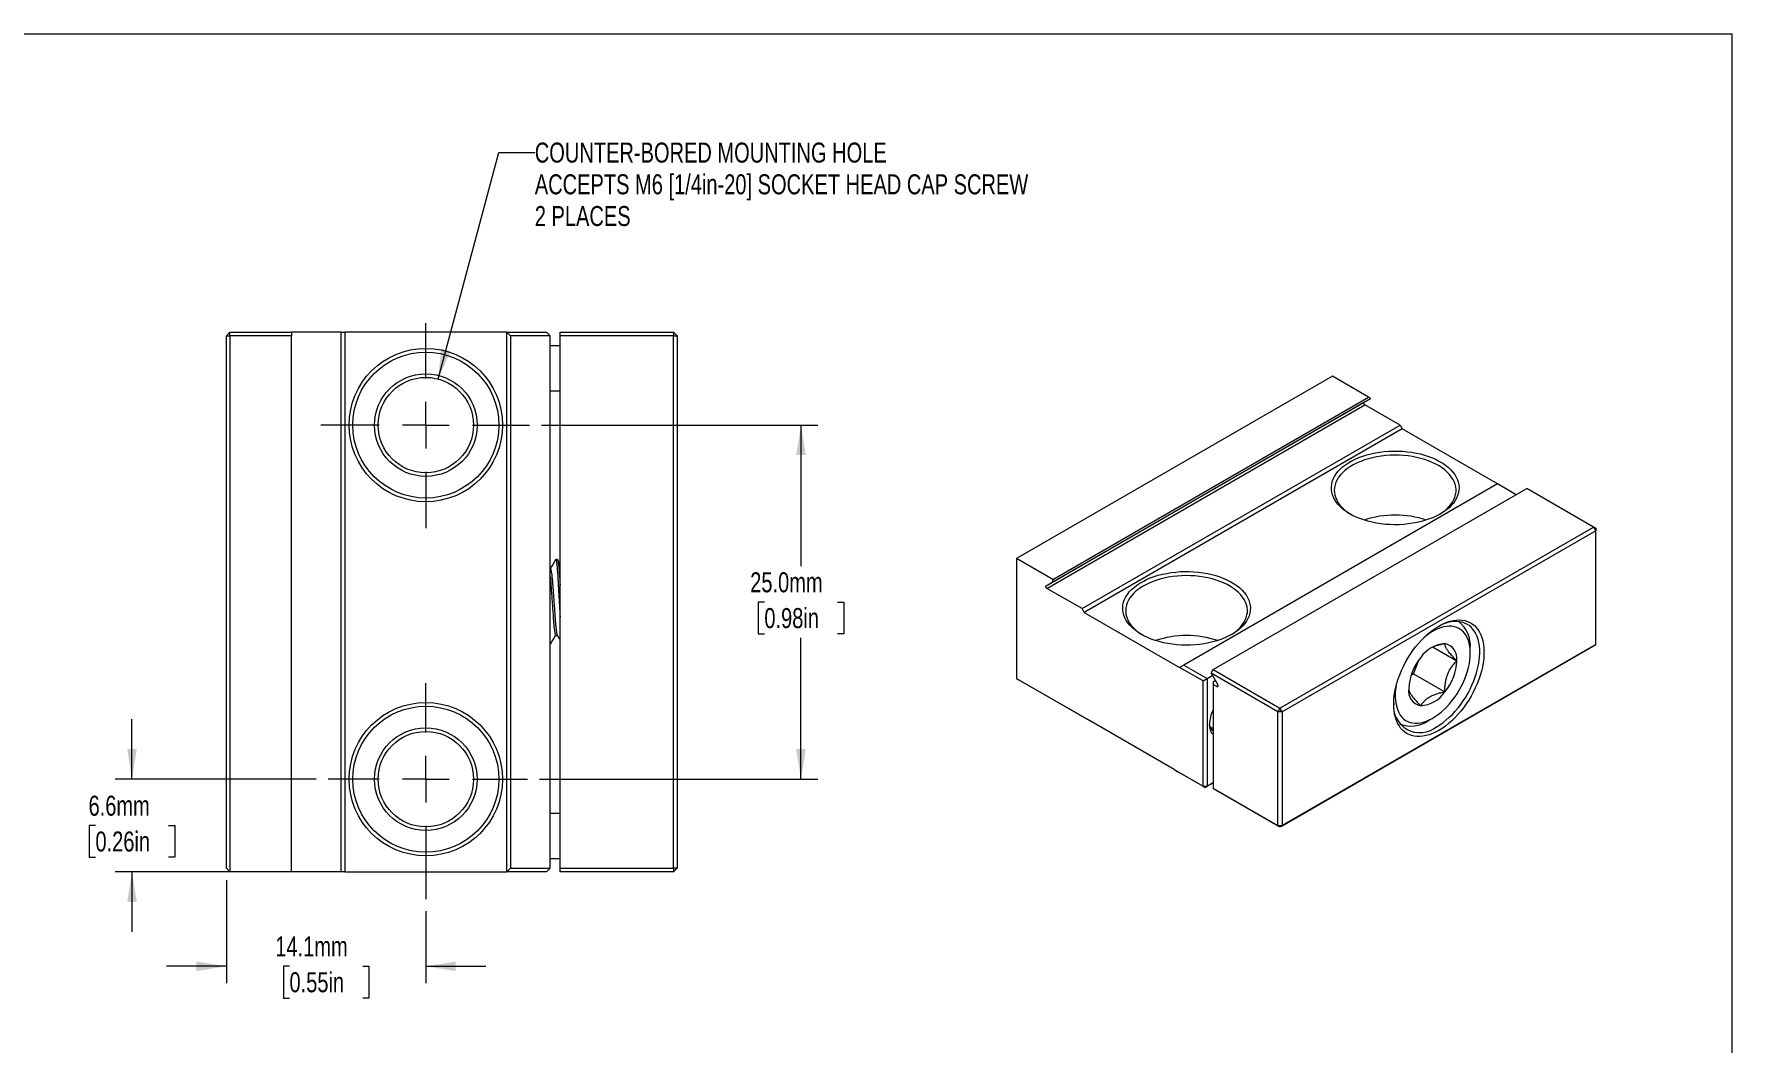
# Model space of a CAD drawing. Header units: millimetres. Extents: x 2 to 278, y 1 to 215.
# Drawn here: x 98.2 to 278, y 107.8 to 214.6 of the extents above; entities that cross this region are included whole.
import ezdxf

# ---------------------------------------------------------------- set-up
doc = ezdxf.new("R2010")
doc.units = ezdxf.units.MM
doc.styles.add('SLDTEXTSTYLE0', font='TXT', dxfattribs={"width": 0.75})
doc.dimstyles.new('SLDDIMSTYLE1', dxfattribs={"dimtxt": 2.116667, "dimasz": 3.175, "dimexe": 0, "dimexo": 0.0625, "dimgap": 0.529167, "dimtad": 0, "dimtih": 1, "dimtoh": 1, "dimdec": 1, "dimlfac": 0.666667, "dimrnd": 1e-09, "dimzin": 12, "dimdsep": 46, "dimtxsty": 'SLDTEXTSTYLE0', "dimsah": 1, "dimcen": 0, "dimadec": 0, "dimazin": 3, "dimtfac": 1, "dimtdec": 1, "dimtofl": 0, "dimtmove": 0, "dimatfit": 3, "dimfxl": 1, "dimfrac": 2, "dimtolj": 1, "dimtzin": 12, "dimarcsym": 0})
doc.dimstyles.new('SLDDIMSTYLE2', dxfattribs={"dimtxt": 2.116667, "dimasz": 3.175, "dimexe": 0, "dimexo": 0.0625, "dimgap": 0.529167, "dimtad": 0, "dimtih": 1, "dimtoh": 1, "dimdec": 1, "dimlfac": 0.666667, "dimrnd": 1e-09, "dimzin": 4, "dimdsep": 46, "dimtxsty": 'SLDTEXTSTYLE0', "dimsah": 1, "dimcen": 0.09, "dimadec": 0, "dimazin": 1, "dimtfac": 1, "dimtdec": 1, "dimtofl": 0, "dimtmove": 0, "dimatfit": 3, "dimfxl": 1, "dimfrac": 2, "dimtolj": 1, "dimtzin": 12, "dimarcsym": 0})
doc.dimstyles.new('SLDDIMSTYLE3', dxfattribs={"dimtxt": 2.116667, "dimasz": 3.175, "dimexe": 0, "dimexo": 0.0625, "dimgap": 0.529167, "dimtad": 0, "dimtih": 1, "dimtoh": 1, "dimdec": 1, "dimlfac": 0.666667, "dimrnd": 1e-09, "dimzin": 12, "dimdsep": 46, "dimtxsty": 'SLDTEXTSTYLE0', "dimsah": 1, "dimcen": 0.09, "dimadec": 0, "dimazin": 3, "dimtfac": 1, "dimtdec": 1, "dimtmove": 0, "dimatfit": 0, "dimfxl": 1, "dimfrac": 2, "dimtolj": 1, "dimtzin": 12, "dimarcsym": 0})

# ---------------------------------------------------------------- blocks, each defined once
blk = doc.blocks.new('_D_4')
at = {"color": 8, "linetype": 'Continuous', "lineweight": 18}
for p, q in [((140.96, 178.1), (147.39, 202.1)), ((147.39, 202.1), (151.2, 202.1))]:
    blk.add_line(p, q, dxfattribs=at)
blk.add_solid([(140.96, 178.1), (142.28, 181.04), (141.29, 181.3)], dxfattribs=at)
at = {"color": 8, "linetype": 'Continuous', "lineweight": 18, "attachment_point": 1, "style": 'SLDTEXTSTYLE0'}
for s, insert, char_height in [('COUNTER-BORED MOUNTING HOLE', (151.2, 203.14), 2.1167), ('ACCEPTS M6 [1/4in-20] SOCKET HEAD CAP SCREW', (151.2, 199.78), 2.1167), ('2 PLACES', (151.2, 196.42), 2.117)]:
    blk.add_mtext(s, dxfattribs=dict(at, insert=insert, char_height=char_height))
blk = doc.blocks.new('_D_5')
at = {"color": 8, "linetype": 'Continuous', "lineweight": 18}
for p, q in [((151.9, 173.22), (181.17, 173.22)), ((179.39, 173.22), (179.39, 158.27)), ((175.51, 154.47), (174.87, 154.47)), ((174.87, 154.47), (174.87, 151.11)), ((183.27, 154.47), (183.91, 154.47)), ((183.91, 154.47), (183.91, 151.11)), ((174.87, 151.11), (175.51, 151.11)), ((183.91, 151.11), (183.27, 151.11)), ((179.39, 135.72), (179.39, 150.68)), ((151.7, 135.72), (181.17, 135.72))]:
    blk.add_line(p, q, dxfattribs=at)
for points in [[(179.39, 173.22), (178.88, 170.05), (179.9, 170.05)], [(179.39, 135.72), (179.9, 138.9), (178.88, 138.9)]]:
    blk.add_solid(points, dxfattribs=at)
at = {"color": 8, "linetype": 'Continuous', "lineweight": 18, "char_height": 2.117, "attachment_point": 1, "style": 'SLDTEXTSTYLE0'}
for s, insert in [('25.0mm', (174.01, 157.63)), ('0.98in', (175.51, 153.84))]:
    blk.add_mtext(s, dxfattribs=dict(at, insert=insert))
blk = doc.blocks.new('_D_6')
at = {"color": 8, "linetype": 'Continuous', "lineweight": 18}
for p, q in [((118.54, 125.01), (118.54, 114.12)), ((139.66, 121.74), (139.66, 114.12)), ((118.54, 115.9), (112.19, 115.9)), ((125.22, 115.9), (124.58, 115.9)), ((124.58, 115.9), (124.58, 112.54)), ((132.98, 115.9), (133.62, 115.9)), ((133.62, 115.9), (133.62, 112.54)), ((139.66, 115.9), (146.01, 115.9)), ((124.58, 112.54), (125.22, 112.54)), ((133.62, 112.54), (132.98, 112.54))]:
    blk.add_line(p, q, dxfattribs=at)
for points in [[(118.54, 115.9), (115.37, 116.41), (115.37, 115.39)], [(139.66, 115.9), (142.83, 115.39), (142.83, 116.41)]]:
    blk.add_solid(points, dxfattribs=at)
at = {"color": 8, "linetype": 'Continuous', "lineweight": 18, "char_height": 2.117, "attachment_point": 1, "style": 'SLDTEXTSTYLE0'}
for s, insert in [('14.1mm', (123.72, 119.06)), ('0.55in', (125.22, 115.27))]:
    blk.add_mtext(s, dxfattribs=dict(at, insert=insert))
blk = doc.blocks.new('_D_7')
at = {"color": 8, "linetype": 'Continuous', "lineweight": 18}
for p, q in [((108.54, 135.72), (108.54, 142.07)), ((128.04, 135.72), (106.77, 135.72)), ((104.67, 130.81), (104.02, 130.81)), ((104.02, 130.81), (104.02, 127.45)), ((112.42, 130.81), (113.07, 130.81)), ((113.07, 130.81), (113.07, 127.45)), ((104.02, 127.45), (104.67, 127.45)), ((129.43, 125.9), (106.77, 125.9)), ((108.54, 125.9), (108.54, 119.55)), ((113.07, 127.45), (112.42, 127.45))]:
    blk.add_line(p, q, dxfattribs=at)
for points in [[(108.54, 135.72), (109.05, 138.9), (108.04, 138.9)], [(108.54, 125.9), (108.04, 122.72), (109.05, 122.72)]]:
    blk.add_solid(points, dxfattribs=at)
at = {"color": 8, "linetype": 'Continuous', "lineweight": 18, "char_height": 2.117, "attachment_point": 1, "style": 'SLDTEXTSTYLE0'}
for s, insert in [('6.6mm', (103.94, 133.97)), ('0.26in', (104.67, 130.18))]:
    blk.add_mtext(s, dxfattribs=dict(at, insert=insert))
blk = doc.blocks.new('SW_CENTERMARKSYMBOL_0')
at = {"color": 0, "linetype": 'Continuous', "lineweight": 0}
for p, q in [((0, 4.95), (0, 10.78)), ((0, 0), (0, 2.48)), ((-4.95, 0), (-11.13, 0)), ((0, 0), (-2.48, 0)), ((0, 0), (0, -2.48)), ((0, 0), (2.48, 0)), ((4.95, 0), (10.97, 0)), ((0, -4.95), (0, -10.92))]:
    blk.add_line(p, q, dxfattribs=at)
blk = doc.blocks.new('SW_CENTERMARKSYMBOL_1')
at = {"color": 0, "linetype": 'Continuous', "lineweight": 0}
for p, q in [((0, 4.95), (0, 10.17)), ((0, 0), (0, 2.48)), ((-4.95, 0), (-10.34, 0)), ((0, 0), (-2.48, 0)), ((0, 0), (0, -2.48)), ((0, 0), (2.48, 0)), ((4.95, 0), (10.78, 0)), ((0, -4.95), (0, -12.71))]:
    blk.add_line(p, q, dxfattribs=at)

msp = doc.modelspace()

# ---------------------------------------------------------------- linework, layer by layer
at = {"color": 7, "linetype": 'Continuous', "lineweight": 18}
for p, q in [((1.58, 214.65), (277.99, 214.65)), ((277.99, 0.9), (277.99, 214.65)), ((118.54, 182.67), (118.92, 183.05)), ((118.54, 182.67), (118.92, 182.67)), ((118.54, 126.28), (118.54, 182.67)), ((118.92, 182.67), (118.92, 183.05)), ((118.92, 183.05), (125.43, 183.05)), ((125.44, 182.67), (118.92, 182.67)), ((118.92, 182.67), (118.92, 125.9)), ((125.43, 183.05), (125.44, 183.04)), ((130.7, 183.05), (125.43, 183.05)), ((125.44, 183.04), (125.44, 182.67)), ((125.44, 125.9), (125.44, 182.67)), ((130.7, 125.9), (130.7, 183.05)), ((130.7, 183.05), (131.08, 183.05)), ((131.08, 183.05), (131.08, 125.9)), ((148.23, 183.05), (131.08, 183.05)), ((148.61, 182.67), (148.23, 183.05)), ((148.23, 183.05), (152.45, 183.05)), ((148.23, 125.9), (148.23, 183.05)), ((152.83, 182.67), (148.61, 182.67)), ((148.61, 182.67), (148.61, 126.28)), ((152.83, 182.67), (152.45, 183.05)), ((152.83, 126.28), (152.83, 182.67)), ((153.88, 183.04), (153.89, 183.05)), ((153.88, 182.67), (153.88, 183.04)), ((165.88, 182.67), (153.88, 182.67)), ((153.88, 126.28), (153.88, 182.67)), ((153.89, 183.05), (165.88, 183.05)), ((165.88, 183.05), (166.26, 182.67)), ((165.88, 183.05), (165.88, 182.67)), ((165.88, 182.67), (166.26, 182.67)), ((165.88, 126.28), (165.88, 182.67)), ((166.26, 182.67), (166.26, 126.28)), ((153.88, 181.62), (152.83, 181.62)), ((235.67, 178.39), (202.21, 159.08)), ((239.5, 176.17), (235.67, 178.39)), ((152.83, 176.86), (153.88, 176.86)), ((205.34, 156.2), (239.01, 175.64)), ((205.42, 155.93), (239.09, 175.37)), ((206.05, 156.86), (239.5, 176.17)), ((206.05, 156.61), (239.72, 176.05)), ((239.01, 175.64), (239.72, 176.05)), ((242.83, 173.22), (239.09, 175.37)), ((239.72, 176.05), (239.5, 176.17)), ((239.72, 176.05), (239.72, 176.05)), ((209.15, 153.78), (242.83, 173.22)), ((243.06, 172.83), (209.38, 153.39)), ((242.83, 173.22), (243.06, 172.83)), ((253.16, 167), (243.06, 172.83)), ((253.16, 167), (219.93, 147.81)), ((223.03, 147.32), (256.26, 166.5)), ((255.14, 165.85), (253.16, 167)), ((263.33, 162.42), (256.26, 166.5)), ((230.11, 143.24), (263.33, 162.42)), ((263.56, 162.03), (230.33, 142.85)), ((263.33, 162.42), (263.56, 162.03)), ((263.56, 162.29), (263.33, 162.42)), ((263.56, 162.29), (263.56, 162.03)), ((263.56, 149.97), (263.56, 162.03)), ((153.6, 158.97), (153.41, 158.97)), ((153.88, 158.51), (153.62, 158.96)), ((202.21, 159.08), (202.21, 146.38)), ((206.05, 156.86), (202.21, 159.08)), ((152.85, 158), (152.83, 158)), ((205.34, 156.2), (206.05, 156.61)), ((206.05, 156.61), (206.05, 156.86)), ((209.15, 153.78), (205.42, 155.93)), ((209.38, 153.39), (209.15, 153.78)), ((209.38, 153.39), (219.48, 147.56)), ((152.83, 149.97), (152.85, 149.97)), ((153.41, 150.95), (153.59, 150.95)), ((263.33, 149.85), (230.11, 130.66)), ((230.33, 130.79), (263.56, 149.97)), ((246.33, 149.71), (248.85, 148.26)), ((250.27, 149.08), (250.27, 149.59)), ((263.56, 149.97), (263.33, 149.85)), ((219.93, 147.81), (219.48, 147.56)), ((221.97, 146.12), (219.48, 147.56)), ((219.93, 147.81), (222.42, 146.38)), ((244.26, 146.88), (244.82, 148.34)), ((202.21, 146.38), (209.94, 141.92)), ((202.21, 146.38), (202.44, 146.25)), ((209.94, 141.92), (202.44, 146.25)), ((221.97, 146.12), (222.42, 146.38)), ((221.97, 134.97), (221.97, 146.12)), ((222.42, 146.38), (222.95, 146.69)), ((222.42, 146.38), (222.42, 134.97)), ((222.82, 146.94), (223.03, 147.32)), ((222.82, 146.93), (222.82, 146.94)), ((229.88, 142.85), (222.82, 146.93)), ((222.82, 146.93), (223.52, 145.7)), ((223.03, 147.32), (230.11, 143.24)), ((223.03, 146.02), (223.26, 146.16)), ((223.03, 146.02), (223.03, 145.76)), ((223.03, 145.76), (223.03, 134.75)), ((223.44, 145.53), (223.03, 145.76)), ((244, 146.73), (244.26, 146.88)), ((244.26, 146.88), (247.57, 144.97)), ((230.11, 143.24), (229.88, 142.85)), ((230.33, 142.85), (229.88, 142.85)), ((229.88, 130.79), (229.88, 142.85)), ((230.33, 142.85), (230.11, 143.24)), ((230.33, 142.85), (230.33, 130.79)), ((245.86, 141.94), (246.3, 142.19)), ((218.92, 136.73), (209.94, 141.92)), ((209.94, 141.92), (209.94, 141.92)), ((209.94, 141.92), (209.94, 141.92)), ((222.71, 141.26), (223.03, 141.07)), ((222.74, 141.17), (222.84, 141.19)), ((218.92, 136.73), (221.97, 134.97)), ((218.92, 136.73), (219.37, 136.47)), ((222.19, 134.84), (219.37, 136.47)), ((221.97, 134.97), (222.42, 134.97)), ((221.97, 134.97), (222.19, 134.84)), ((223.03, 135.33), (222.19, 134.84)), ((222.19, 134.84), (222.42, 134.97)), ((222.42, 134.97), (223.03, 135.33)), ((223.03, 134.75), (229.88, 130.79)), ((223.26, 134.62), (223.03, 134.75)), ((230.11, 130.66), (223.26, 134.62)), ((153.88, 132.09), (152.83, 132.09)), ((230.33, 130.79), (229.88, 130.79)), ((230.11, 130.66), (229.88, 130.79)), ((230.11, 130.66), (230.33, 130.79)), ((118.92, 125.9), (118.54, 126.28)), ((125.44, 125.9), (118.92, 125.9)), ((130.7, 125.9), (125.44, 125.9)), ((131.08, 125.9), (130.7, 125.9)), ((131.08, 125.9), (148.23, 125.9)), ((148.61, 126.28), (148.23, 125.9)), ((152.45, 125.9), (148.23, 125.9)), ((148.61, 126.28), (152.83, 126.28)), ((152.45, 125.9), (152.83, 126.28)), ((152.83, 127.33), (153.88, 127.33)), ((153.88, 126.28), (165.88, 126.28)), ((153.88, 125.91), (153.88, 126.28)), ((153.89, 125.9), (153.88, 125.91)), ((165.88, 125.9), (153.89, 125.9)), ((166.26, 126.28), (165.88, 126.28)), ((166.26, 126.28), (165.88, 125.9)), ((165.88, 126.28), (165.88, 125.9))]:
    msp.add_line(p, q, dxfattribs=at)
at = {"color": 8, "linetype": 'Continuous', "lineweight": 18}
msp.add_line((223.44, 145.53), (223.56, 145.59), dxfattribs=at)
at = {"color": 7, "linetype": 'Continuous', "lineweight": 18, "flags": 128}
for points in [[(239.09, 175.37), (239.06, 175.4), (239.03, 175.43), (239.01, 175.47), (238.99, 175.51), (238.98, 175.56), (238.98, 175.59), (239, 175.62), (239.01, 175.64)], [(247.1, 163.81), (246.74, 163.62), (246.36, 163.44), (245.96, 163.28), (245.54, 163.14), (245.1, 163.01), (244.65, 162.91), (244.19, 162.82), (243.71, 162.75), (243.23, 162.7), (242.74, 162.67), (242.26, 162.67), (241.77, 162.68), (241.28, 162.71), (240.8, 162.77), (240.33, 162.84), (239.87, 162.93), (239.42, 163.04), (238.99, 163.17), (238.57, 163.32), (238.18, 163.48), (237.8, 163.66), (237.45, 163.86), (237.12, 164.07), (236.82, 164.29), (236.55, 164.53), (236.31, 164.77), (236.1, 165.03), (235.93, 165.29), (235.78, 165.56), (235.68, 165.83), (235.6, 166.11), (235.56, 166.39), (235.56, 166.68), (235.59, 166.96), (235.65, 167.24), (235.75, 167.51), (235.89, 167.78), (236.06, 168.05), (236.26, 168.3), (236.49, 168.55), (236.75, 168.79), (237.05, 169.02), (237.37, 169.23), (237.71, 169.43), (238.08, 169.61), (238.47, 169.78), (238.88, 169.93), (239.31, 170.07), (239.76, 170.18), (240.22, 170.28), (240.68, 170.36), (241.16, 170.42), (241.65, 170.45), (242.13, 170.47), (242.62, 170.47), (243.11, 170.45), (243.59, 170.4), (244.07, 170.34), (244.53, 170.26), (244.99, 170.16), (245.43, 170.04), (245.86, 169.9), (246.26, 169.74), (246.65, 169.57), (247.01, 169.38), (247.35, 169.18), (247.66, 168.96), (247.95, 168.73), (248.2, 168.49), (248.43, 168.24), (248.62, 167.98), (248.78, 167.72), (248.91, 167.44), (249, 167.17), (249.06, 166.89), (249.08, 166.61), (249.07, 166.32), (249.02, 166.04), (248.93, 165.77), (248.82, 165.49), (248.66, 165.22), (248.48, 164.96), (248.26, 164.71), (248.02, 164.47), (247.74, 164.24), (247.43, 164.02), (247.1, 163.81)], [(246.98, 163.75), (247.2, 163.88), (247.5, 164.1), (247.77, 164.32), (248, 164.56), (248.21, 164.81), (248.39, 165.06), (248.53, 165.33), (248.64, 165.59), (248.72, 165.87), (248.76, 166.14), (248.76, 166.41), (248.73, 166.69), (248.66, 166.96), (248.56, 167.23), (248.43, 167.49), (248.26, 167.75), (248.06, 168), (247.83, 168.24), (247.57, 168.47), (247.28, 168.69), (246.96, 168.89), (246.62, 169.08), (246.25, 169.26), (245.86, 169.42), (245.45, 169.56), (245.03, 169.69), (244.59, 169.79), (244.14, 169.88), (243.68, 169.95), (243.21, 170), (242.73, 170.02), (242.26, 170.03), (241.78, 170.02), (241.31, 169.99), (240.84, 169.93), (240.38, 169.86), (239.93, 169.77), (239.5, 169.66), (239.08, 169.53), (238.67, 169.38), (238.29, 169.22), (237.93, 169.04), (237.59, 168.84), (237.28, 168.63), (237, 168.41), (236.75, 168.18), (236.52, 167.94), (236.33, 167.69), (236.17, 167.43), (236.04, 167.16), (235.95, 166.89), (235.89, 166.62), (235.87, 166.35), (235.89, 166.07), (235.93, 165.8), (236.02, 165.53), (236.13, 165.26), (236.29, 165), (236.47, 164.75), (236.69, 164.5), (236.93, 164.27), (237.21, 164.04), (237.51, 163.83), (237.65, 163.75)], [(225, 151.05), (224.64, 150.86), (224.26, 150.68), (223.86, 150.52), (223.44, 150.38), (223, 150.26), (222.55, 150.15), (222.09, 150.06), (221.61, 149.99), (221.13, 149.95), (220.65, 149.92), (220.16, 149.91), (219.67, 149.92), (219.19, 149.96), (218.71, 150.01), (218.23, 150.08), (217.77, 150.17), (217.33, 150.29), (216.89, 150.42), (216.48, 150.56), (216.08, 150.73), (215.7, 150.91), (215.35, 151.1), (215.03, 151.31), (214.73, 151.54), (214.46, 151.77), (214.22, 152.02), (214.01, 152.27), (213.83, 152.53), (213.69, 152.8), (213.58, 153.08), (213.5, 153.36), (213.46, 153.64), (213.46, 153.92), (213.49, 154.2), (213.56, 154.48), (213.66, 154.76), (213.79, 155.03), (213.96, 155.29), (214.16, 155.55), (214.39, 155.8), (214.66, 156.03), (214.95, 156.26), (215.27, 156.47), (215.61, 156.67), (215.98, 156.86), (216.37, 157.03), (216.79, 157.18), (217.22, 157.31), (217.66, 157.43), (218.12, 157.52), (218.59, 157.6), (219.07, 157.66), (219.55, 157.7), (220.04, 157.72), (220.53, 157.71), (221.01, 157.69), (221.49, 157.65), (221.97, 157.58), (222.44, 157.5), (222.89, 157.4), (223.33, 157.28), (223.76, 157.14), (224.17, 156.98), (224.55, 156.81), (224.91, 156.62), (225.25, 156.42), (225.57, 156.2), (225.85, 155.98), (226.11, 155.74), (226.33, 155.48), (226.52, 155.23), (226.68, 154.96), (226.81, 154.69), (226.9, 154.41), (226.96, 154.13), (226.98, 153.85), (226.97, 153.57), (226.92, 153.29), (226.84, 153.01), (226.72, 152.74), (226.57, 152.47), (226.38, 152.21), (226.17, 151.95), (225.92, 151.71), (225.64, 151.48), (225.33, 151.26), (225, 151.05)], [(224.89, 150.99), (225.1, 151.13), (225.4, 151.34), (225.67, 151.57), (225.91, 151.8), (226.12, 152.05), (226.29, 152.31), (226.44, 152.57), (226.54, 152.84), (226.62, 153.11), (226.66, 153.38), (226.66, 153.66), (226.63, 153.93), (226.57, 154.2), (226.47, 154.47), (226.33, 154.74), (226.16, 154.99), (225.96, 155.24), (225.73, 155.48), (225.47, 155.71), (225.18, 155.93), (224.86, 156.14), (224.52, 156.33), (224.15, 156.5), (223.76, 156.66), (223.36, 156.81), (222.93, 156.93), (222.49, 157.04), (222.04, 157.12), (221.58, 157.19), (221.11, 157.24), (220.64, 157.27), (220.16, 157.28), (219.68, 157.26), (219.21, 157.23), (218.74, 157.18), (218.29, 157.1), (217.84, 157.01), (217.4, 156.9), (216.98, 156.77), (216.58, 156.62), (216.19, 156.46), (215.83, 156.28), (215.5, 156.09), (215.19, 155.88), (214.9, 155.66), (214.65, 155.42), (214.42, 155.18), (214.23, 154.93), (214.07, 154.67), (213.95, 154.41), (213.85, 154.14), (213.8, 153.86), (213.78, 153.59), (213.79, 153.31), (213.84, 153.04), (213.92, 152.77), (214.04, 152.5), (214.19, 152.24), (214.37, 151.99), (214.59, 151.74), (214.84, 151.51), (215.11, 151.28), (215.42, 151.07), (215.55, 150.99)], [(205.42, 155.93), (205.39, 155.96), (205.36, 155.99), (205.33, 156.03), (205.31, 156.07), (205.31, 156.11), (205.31, 156.15), (205.32, 156.18), (205.34, 156.2)], [(246.94, 140.89), (246.6, 140.7), (246.26, 140.55), (245.92, 140.43), (245.58, 140.33), (245.25, 140.27), (244.94, 140.24), (244.63, 140.24), (244.33, 140.28), (244.05, 140.34), (243.78, 140.44), (243.53, 140.57), (243.3, 140.73), (243.08, 140.92), (242.89, 141.14), (242.72, 141.39), (242.57, 141.66), (242.44, 141.95), (242.34, 142.27), (242.26, 142.62), (242.2, 142.98), (242.17, 143.36), (242.16, 143.75), (242.18, 144.16), (242.22, 144.58), (242.29, 145.01), (242.38, 145.45), (242.5, 145.89), (242.64, 146.34), (242.8, 146.78), (242.99, 147.23), (243.19, 147.67), (243.41, 148.1), (243.65, 148.52), (243.91, 148.94), (244.19, 149.34), (244.48, 149.72), (244.78, 150.09), (245.09, 150.44), (245.42, 150.76), (245.75, 151.07), (246.08, 151.35), (246.43, 151.6), (246.77, 151.83), (247.12, 152.03), (247.46, 152.2), (247.8, 152.34), (248.14, 152.45), (248.47, 152.53), (248.79, 152.57), (249.11, 152.59), (249.41, 152.57), (249.7, 152.52), (249.97, 152.43), (250.23, 152.32), (250.47, 152.17), (250.7, 152), (250.9, 151.8), (251.08, 151.56), (251.25, 151.3), (251.39, 151.02), (251.5, 150.71), (251.59, 150.38), (251.66, 150.03), (251.71, 149.66), (251.72, 149.27), (251.72, 148.87), (251.69, 148.45), (251.63, 148.03), (251.55, 147.59), (251.45, 147.15), (251.32, 146.71), (251.17, 146.26), (251, 145.82), (250.8, 145.38), (250.59, 144.94), (250.36, 144.51), (250.1, 144.09), (249.84, 143.69), (249.56, 143.29), (249.26, 142.92), (248.95, 142.56), (248.63, 142.22), (248.31, 141.9), (247.97, 141.61), (247.63, 141.34), (247.29, 141.1), (246.94, 140.89)], [(242.85, 142.5), (243.02, 142.29), (243.21, 142.11), (243.42, 141.95), (243.65, 141.83), (243.89, 141.74), (244.15, 141.68), (244.42, 141.65), (244.71, 141.66), (245, 141.69), (245.31, 141.76), (245.62, 141.87), (245.93, 142), (246.24, 142.16), (246.56, 142.35), (246.88, 142.57), (247.19, 142.82), (247.49, 143.09), (247.79, 143.39), (248.08, 143.7), (248.35, 144.04), (248.62, 144.39), (248.87, 144.76), (249.1, 145.14), (249.32, 145.54), (249.51, 145.94), (249.69, 146.34), (249.84, 146.75), (249.97, 147.16), (250.08, 147.56), (250.17, 147.96), (250.23, 148.36), (250.26, 148.74), (250.27, 149.11), (250.26, 149.47), (250.22, 149.81), (250.16, 150.13), (250.07, 150.43), (249.95, 150.7), (249.82, 150.95), (249.66, 151.18), (249.48, 151.38), (249.28, 151.54), (249.06, 151.68), (248.83, 151.79), (248.58, 151.86), (248.31, 151.91), (248.03, 151.92), (247.74, 151.9), (247.44, 151.84), (247.13, 151.76), (246.82, 151.64), (246.51, 151.49), (246.19, 151.32), (245.88, 151.11), (245.56, 150.88), (245.35, 150.7)], [(246.72, 141.28), (247.06, 141.49), (247.39, 141.72), (247.72, 141.99), (248.05, 142.27), (248.37, 142.58), (248.67, 142.92), (248.97, 143.27), (249.26, 143.64), (249.53, 144.02), (249.79, 144.42), (250.03, 144.84), (250.25, 145.26), (250.45, 145.68), (250.64, 146.12), (250.8, 146.55), (250.94, 146.99), (251.05, 147.42), (251.15, 147.84), (251.21, 148.26), (251.26, 148.68), (251.28, 149.07), (251.27, 149.46), (251.24, 149.83), (251.18, 150.18), (251.1, 150.51), (251, 150.82), (250.87, 151.11), (250.72, 151.37), (250.55, 151.6), (250.36, 151.81), (250.14, 151.99), (249.91, 152.14), (249.66, 152.26), (249.4, 152.35), (249.12, 152.4), (248.83, 152.42), (248.52, 152.42), (248.21, 152.37), (247.88, 152.3), (247.56, 152.2), (247.22, 152.06), (246.89, 151.9), (246.83, 151.87)], [(223.52, 145.7), (223.54, 145.66), (223.55, 145.62), (223.56, 145.58), (223.55, 145.55), (223.53, 145.52), (223.51, 145.51), (223.48, 145.51), (223.44, 145.53)]]:
    msp.add_lwpolyline(points, dxfattribs=at)
at = {"color": 7, "linetype": 'Continuous', "lineweight": 18}
for centre, radius in [((139.66, 173.22), 8.12), ((139.66, 173.22), 7.73), ((139.66, 173.22), 5.43), ((139.66, 173.22), 5.05), ((139.66, 135.72), 8.12), ((139.66, 135.72), 7.73), ((139.66, 135.72), 5.43), ((139.66, 135.72), 5.05)]:
    msp.add_circle(centre, radius, dxfattribs=at)
for centre, radius, start, end in [((242.32, 153.15), 10.54, 71.8113, 108.1887), ((247.01, 149.85), 3.27, 355.4615, 51.4626), ((220.22, 140.39), 10.54, 71.8113, 108.1887), ((247.77, 146.79), 3.29, 93.4296, 146.5651), ((247.27, 148.51), 1.59, 351.0243, 79.1771), ((249.26, 145.06), 5.52, 140.1702, 177.4185), ((243.33, 148.51), 5.52, 320.1702, 357.4185), ((246.53, 144.59), 4.23, 165.5992, 209.5943), ((245.32, 145.06), 1.59, 171.0243, 259.1771), ((244.82, 146.78), 3.29, 273.4296, 326.5651), ((226.19, 141.41), 3.55, 152.6162, 178.3529), ((244.94, 143.45), 2.8, 173.1061, 309.2976), ((224.01, 141.41), 1.38, 175.7545, 224.7836), ((223.73, 141.63), 1.09, 179.0967, 230.1984), ((244.02, 144.45), 3.11, 246.9987, 306.1038)]:
    msp.add_arc(centre, radius, start, end, dxfattribs=at)
for points, knots in [([(153.39, 158.96), (153.3, 158.8), (153.11, 158.47), (152.93, 158.15), (152.83, 157.99)], [0, 0, 0, 0, 0.507614, 1, 1, 1, 1]), ([(153.39, 158.95), (153.4, 158.96), (153.42, 158.99), (153.44, 158.95), (153.47, 158.84), (153.5, 158.65), (153.54, 158.38), (153.57, 158.05), (153.6, 157.65), (153.63, 157.21), (153.66, 156.73), (153.69, 156.21), (153.72, 155.66), (153.75, 155.08), (153.79, 154.47), (153.82, 153.88), (153.85, 153.34), (153.87, 153.01), (153.88, 152.87)], [0, 0, 0, 0, 0.0408467, 0.1037582, 0.1683213, 0.2340347, 0.3003388, 0.3666429, 0.4323562, 0.4969193, 0.5598309, 0.6227424, 0.6873055, 0.7530189, 0.8193229, 0.885627, 0.9513404, 1, 1, 1, 1]), ([(153.6, 158.97), (153.61, 158.97), (153.63, 158.95), (153.66, 158.84), (153.69, 158.65), (153.72, 158.38), (153.76, 158.05), (153.79, 157.65), (153.82, 157.21), (153.85, 156.74), (153.87, 156.41), (153.88, 156.25)], [0, 0, 0, 0, 0.10891, 0.220679, 0.33444, 0.449223, 0.564006, 0.677767, 0.789536, 0.898446, 1, 1, 1, 1]), ([(152.83, 157.14), (152.84, 157.04), (152.87, 156.81), (152.9, 156.4), (152.93, 155.92), (152.97, 155.4), (153.01, 154.85), (153.05, 154.29), (153.09, 153.73), (153.13, 153.2), (153.16, 152.71), (153.2, 152.25), (153.23, 151.85), (153.27, 151.51), (153.31, 151.24), (153.35, 151.05), (153.39, 150.95), (153.41, 150.96), (153.41, 150.96)], [0, 0, 0, 0, 0.0534, 0.116988, 0.179388, 0.243599, 0.309187, 0.375343, 0.441214, 0.505969, 0.568859, 0.631749, 0.696504, 0.762375, 0.828531, 0.894119, 0.963621, 1, 1, 1, 1]), ([(152.85, 157.99), (152.85, 157.99), (152.87, 158), (152.9, 157.94), (152.93, 157.78), (152.97, 157.54), (153.01, 157.22), (153.05, 156.83), (153.09, 156.4), (153.12, 155.92), (153.16, 155.4), (153.2, 154.85), (153.24, 154.29), (153.28, 153.73), (153.32, 153.2), (153.35, 152.69), (153.39, 152.21), (153.43, 151.8), (153.47, 151.47), (153.5, 151.23), (153.54, 151.06), (153.56, 151.01), (153.57, 150.99)], [0, 0, 0, 0, 0.016779, 0.068305, 0.12115, 0.174681, 0.228211, 0.281056, 0.332583, 0.383147, 0.435179, 0.488326, 0.541934, 0.59531, 0.647782, 0.698744, 0.754522, 0.812039, 0.86219, 0.912469, 0.962306, 1, 1, 1, 1]), ([(152.83, 149.99), (152.84, 149.99), (152.85, 149.96), (152.87, 149.99), (152.89, 150.06), (152.9, 150.09)], [0, 0, 0, 0, 0.245647, 0.693039, 1, 1, 1, 1]), ([(152.9, 150.08), (152.99, 150.24), (153.16, 150.53), (153.33, 150.82), (153.41, 150.95)], [0, 0, 0, 0, 0.551291, 1, 1, 1, 1]), ([(153.57, 150.99), (153.66, 150.82), (153.76, 150.65), (153.87, 150.47), (153.88, 150.45)], [0, 0, 0, 0, 0.920789, 1, 1, 1, 1]), ([(247.57, 150.07), (247.45, 150.05), (247.19, 149.99), (246.82, 149.89), (246.45, 149.78), (246.23, 149.67), (246.12, 149.62)], [0, 0, 0, 0, 0.2452369, 0.4918305, 0.7447072, 1, 1, 1, 1]), ([(248.85, 148.26), (248.71, 148.4), (248.44, 148.67), (248.11, 149.05), (247.84, 149.39), (247.67, 149.67), (247.58, 149.9), (247.58, 150.02), (247.57, 150.07)], [0, 0, 0, 0, 0.1804908, 0.3435164, 0.5062359, 0.6751144, 0.8443638, 1, 1, 1, 1]), ([(247.57, 144.97), (247.57, 145.11), (247.58, 145.38), (247.61, 145.79), (247.68, 146.2), (247.8, 146.65), (248, 147.14), (248.27, 147.58), (248.56, 147.95), (248.75, 148.16), (248.85, 148.26)], [0, 0, 0, 0, 0.10811, 0.216171, 0.328101, 0.439954, 0.593486, 0.752149, 0.875507, 1, 1, 1, 1]), ([(243.75, 145.31), (243.75, 145.26), (243.76, 145.14), (243.85, 144.91), (244.01, 144.63), (244.28, 144.29), (244.61, 143.91), (244.88, 143.64), (245.02, 143.5)], [0, 0, 0, 0, 0.155636, 0.324886, 0.493764, 0.656484, 0.819509, 1, 1, 1, 1]), ([(245.02, 143.5), (245.07, 143.57), (245.16, 143.72), (245.33, 143.93), (245.54, 144.14), (245.83, 144.36), (246.21, 144.58), (246.67, 144.75), (247.13, 144.88), (247.43, 144.94), (247.57, 144.97)], [0, 0, 0, 0, 0.10811, 0.216171, 0.328101, 0.439954, 0.593486, 0.752149, 0.875507, 1, 1, 1, 1])]:
    msp.add_open_spline(points, degree=3, knots=knots, dxfattribs=at)

# ---------------------------------------------------------------- block references
at = {"color": 7, "linetype": 'Continuous', "lineweight": 0}
for name, p in [('SW_CENTERMARKSYMBOL_0', (139.66, 173.22)), ('SW_CENTERMARKSYMBOL_1', (139.66, 135.72))]:
    msp.add_blockref(name, p, dxfattribs=at)

# ---------------------------------------------------------------- dimensions: what is measured, and where the dimension line sits
at = {"color": 8, "linetype": 'Continuous', "lineweight": 18}
dim = msp.add_diameter_dim_2p(p1=(138.35, 168.35), p2=(140.96, 178.1), text='COUNTER-BORED MOUNTING HOLE\\PACCEPTS M6 [1/4in-20] SOCKET HEAD CAP SCREW \\P2 PLACES', dimstyle='SLDDIMSTYLE1', override={"dimpost": '<>'}, dxfattribs=at)
dim.commit()
dim.dimension.update_dxf_attribs({"geometry": '_D_4', "text_midpoint": (185.52, 202.1), "dimtype": 163})
for base, p1, p2, dimstyle, picture, middle in [((179.39, 173.22), (150.43, 135.72), (150.63, 173.22), 'SLDDIMSTYLE2', '_D_5', (179.39, 154.47)), ((108.54365792, 135.72478834), (130.70354294, 125.89978834), (129.31358097, 135.72478834), 'SLDDIMSTYLE3', '_D_7', (108.54365792, 130.81228834))]:
    dim = msp.add_linear_dim(base=base, p1=p1, p2=p2, angle=90, dimstyle=dimstyle, dxfattribs=at)
    dim.commit()
    dim.dimension.update_dxf_attribs({"geometry": picture, "text_midpoint": middle, "dimtype": 160})
dim = msp.add_linear_dim(base=(118.54, 115.9), p1=(139.66, 123.01), p2=(118.54, 126.28), dimstyle='SLDDIMSTYLE3', dxfattribs=at)
dim.commit()
dim.dimension.update_dxf_attribs({"geometry": '_D_6', "text_midpoint": (129.1, 115.9), "dimtype": 160})

doc.saveas('drawing.dxf')
